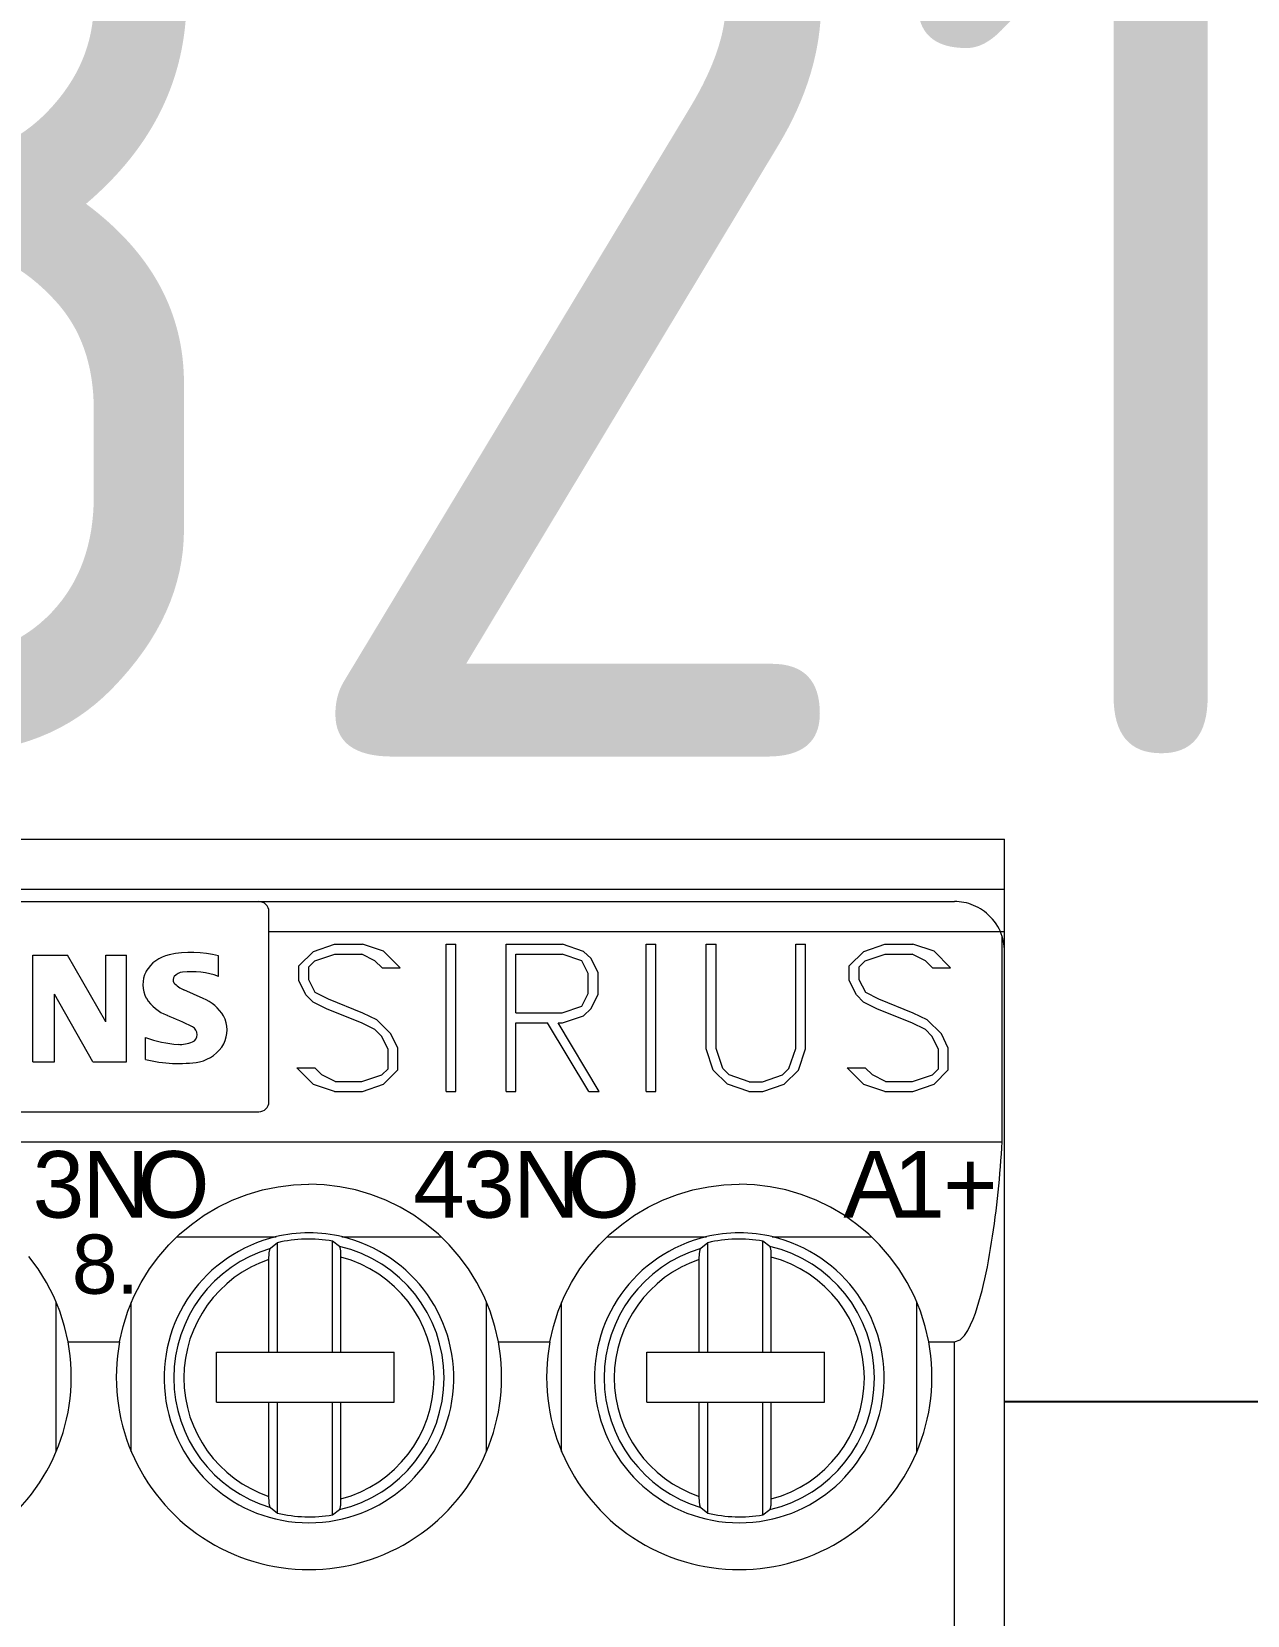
# Model space of a CAD drawing. Header units: millimetres. Extents: x 42356 to 50646, y 31507 to 39566.
# Drawn here: x 47761.18 to 47785.48, y 37830.76 to 37862.4 of the extents above; entities that cross this region are included whole.
import ezdxf
from ezdxf.enums import TextEntityAlignment as Align

# ---------------------------------------------------------------- set-up
doc = ezdxf.new("R2010")
doc.units = ezdxf.units.MM
doc.set_wipeout_variables(frame=1)
doc.layers.add('000-PI-Oprema', color=30, linetype='Continuous', lineweight=5)
doc.layers.add('000-PI_TEXT', color=7, linetype='Continuous')
doc.layers.add('004-PI-DIN Šina', color=3, linetype='Continuous')
doc.styles.add('PI0', font='isocpeur.ttf', dxfattribs={"width": 0.9})
doc.styles.get("Standard").update_dxf_attribs({"font": 'arial.ttf'})

# ---------------------------------------------------------------- blocks, each defined once
blk = doc.blocks.new('*U322')
at = {"layer": '004-PI-DIN Šina'}
blk.add_lwpolyline([(530, -17.5), (530, 17.5), (0, 17.5), (0, -17.5)], close=True, dxfattribs=at)
blk = doc.blocks.new('3RH21401FB40')
blk.add_wipeout([(47270.371, 37985.986), (47315.371, 37985.986), (47315.371, 37928.486), (47270.371, 37928.486)]).dxf.layer = '000-PI-Oprema'
at = {"layer": '000-PI-Oprema'}
for p, q in [((47270.371, 37985.986), (47315.371, 37985.986)), ((47315.371, 37984.986), (47315.371, 37985.986)), ((47270.371, 37984.986), (47315.371, 37984.986)), ((47315.371, 37984.136), (47315.371, 37984.986)), ((47285.271, 37984.736), (47300.471, 37984.736)), ((47300.472, 37984.736), (47314.371, 37984.736)), ((47314.417, 37984.735), (47314.371, 37984.736)), ((47314.464, 37984.732), (47314.417, 37984.735)), ((47314.512, 37984.726), (47314.464, 37984.732)), ((47314.56, 37984.718), (47314.512, 37984.726)), ((47314.608, 37984.708), (47314.56, 37984.718)), ((47314.656, 37984.695), (47314.608, 37984.708)), ((47314.704, 37984.679), (47314.656, 37984.695)), ((47314.752, 37984.661), (47314.704, 37984.679)), ((47314.798, 37984.64), (47314.752, 37984.661)), ((47314.844, 37984.617), (47314.798, 37984.64)), ((47300.671, 37980.736), (47300.671, 37984.536)), ((47314.889, 37984.592), (47314.844, 37984.617)), ((47314.932, 37984.564), (47314.889, 37984.592)), ((47314.973, 37984.535), (47314.932, 37984.564)), ((47315.014, 37984.503), (47314.973, 37984.535)), ((47315.054, 37984.467), (47315.014, 37984.503)), ((47315.094, 37984.427), (47315.054, 37984.467)), ((47315.133, 37984.385), (47315.094, 37984.427)), ((47315.169, 37984.339), (47315.133, 37984.385)), ((47315.203, 37984.291), (47315.169, 37984.339)), ((47300.671, 37984.136), (47315.288, 37984.136)), ((47315.235, 37984.24), (47315.203, 37984.291)), ((47315.263, 37984.189), (47315.235, 37984.24)), ((47315.288, 37984.136), (47315.263, 37984.189)), ((47315.288, 37984.136), (47315.371, 37984.136)), ((47315.325, 37979.936), (47315.325, 37984.036)), ((47315.371, 37983.742), (47315.371, 37984.136)), ((47301.268, 37983.452), (47301.559, 37983.74)), ((47301.559, 37983.74), (47301.982, 37983.882)), ((47301.589, 37983.552), (47301.989, 37983.686)), ((47301.982, 37983.882), (47302.539, 37983.882)), ((47301.989, 37983.686), (47302.525, 37983.686)), ((47302.79, 37983.552), (47302.525, 37983.686)), ((47302.962, 37983.743), (47302.539, 37983.882)), ((47303.292, 37983.411), (47302.962, 37983.743)), ((47304.21, 37983.882), (47304.406, 37983.882)), ((47304.21, 37980.942), (47304.21, 37983.882)), ((47304.406, 37980.942), (47304.406, 37983.882)), ((47305.41, 37983.882), (47306.539, 37983.882)), ((47305.41, 37980.942), (47305.41, 37983.882)), ((47305.606, 37983.686), (47306.53, 37983.686)), ((47305.606, 37982.51), (47305.606, 37983.686)), ((47306.922, 37983.552), (47306.53, 37983.686)), ((47306.96, 37983.741), (47306.539, 37983.882)), ((47307.109, 37983.598), (47306.96, 37983.741)), ((47308.21, 37983.882), (47308.406, 37983.882)), ((47308.21, 37980.942), (47308.21, 37983.882)), ((47308.406, 37980.942), (47308.406, 37983.882)), ((47309.41, 37983.882), (47309.606, 37983.882)), ((47309.41, 37981.791), (47309.41, 37983.882)), ((47309.606, 37981.798), (47309.606, 37983.882)), ((47311.199, 37983.882), (47311.395, 37983.882)), ((47311.199, 37981.798), (47311.199, 37983.882)), ((47311.395, 37981.791), (47311.395, 37983.882)), ((47312.268, 37983.452), (47312.559, 37983.74)), ((47312.559, 37983.74), (47312.982, 37983.882)), ((47312.589, 37983.552), (47312.989, 37983.686)), ((47312.982, 37983.882), (47313.539, 37983.882)), ((47312.989, 37983.686), (47313.525, 37983.686)), ((47313.79, 37983.552), (47313.525, 37983.686)), ((47313.962, 37983.743), (47313.539, 37983.882)), ((47314.292, 37983.411), (47313.962, 37983.743)), ((47315.371, 37930.736), (47315.371, 37983.736)), ((47295.955, 37983.666), (47296.647, 37983.666)), ((47295.955, 37981.536), (47295.955, 37983.666)), ((47297.412, 37982.332), (47296.647, 37983.666)), ((47297.412, 37983.666), (47297.822, 37983.666)), ((47297.412, 37982.332), (47297.412, 37983.666)), ((47297.822, 37981.536), (47297.822, 37983.666)), ((47299.666, 37983.241), (47299.666, 37983.65)), ((47301.268, 37983.157), (47301.268, 37983.452)), ((47301.467, 37983.43), (47301.589, 37983.552)), ((47301.467, 37983.175), (47301.467, 37983.43)), ((47302.933, 37983.411), (47302.79, 37983.552)), ((47302.933, 37983.411), (47303.292, 37983.411)), ((47307.052, 37983.297), (47306.922, 37983.552)), ((47307.248, 37983.311), (47307.109, 37983.598)), ((47312.268, 37983.157), (47312.268, 37983.452)), ((47312.467, 37983.43), (47312.589, 37983.552)), ((47312.467, 37983.175), (47312.467, 37983.43)), ((47313.933, 37983.411), (47313.79, 37983.552)), ((47313.933, 37983.411), (47314.292, 37983.411)), ((47301.41, 37982.872), (47301.268, 37983.157)), ((47301.597, 37982.917), (47301.467, 37983.175)), ((47307.052, 37982.9), (47307.052, 37983.297)), ((47307.248, 37982.885), (47307.248, 37983.311)), ((47312.41, 37982.872), (47312.268, 37983.157)), ((47312.597, 37982.917), (47312.467, 37983.175)), ((47297.153, 37981.536), (47296.389, 37982.886)), ((47296.389, 37981.536), (47296.389, 37982.886)), ((47299.355, 37982.8), (47298.973, 37982.973)), ((47301.555, 37982.726), (47301.41, 37982.872)), ((47301.859, 37982.785), (47301.597, 37982.917)), ((47302.546, 37982.509), (47301.859, 37982.785)), ((47306.922, 37982.645), (47307.052, 37982.9)), ((47307.108, 37982.599), (47307.248, 37982.885)), ((47312.555, 37982.726), (47312.41, 37982.872)), ((47312.859, 37982.785), (47312.597, 37982.917)), ((47313.546, 37982.509), (47312.859, 37982.785)), ((47301.836, 37982.589), (47301.555, 37982.726)), ((47302.518, 37982.315), (47301.836, 37982.589)), ((47302.828, 37982.374), (47302.546, 37982.509)), ((47305.606, 37982.51), (47306.53, 37982.51)), ((47306.53, 37982.51), (47306.922, 37982.645)), ((47306.538, 37982.314), (47306.96, 37982.456)), ((47306.96, 37982.456), (47307.108, 37982.599)), ((47312.836, 37982.589), (47312.555, 37982.726)), ((47313.518, 37982.315), (47312.836, 37982.589)), ((47313.828, 37982.374), (47313.546, 37982.509)), ((47302.79, 37982.177), (47302.518, 37982.315)), ((47302.918, 37982.049), (47302.79, 37982.177)), ((47303.11, 37982.09), (47302.828, 37982.374)), ((47305.606, 37982.314), (47306.24, 37982.314)), ((47305.606, 37980.942), (47305.606, 37982.314)), ((47307.061, 37980.942), (47306.24, 37982.314)), ((47307.273, 37980.942), (47306.452, 37982.314)), ((47306.452, 37982.314), (47306.538, 37982.314)), ((47313.79, 37982.177), (47313.518, 37982.315)), ((47313.918, 37982.049), (47313.79, 37982.177)), ((47314.11, 37982.09), (47313.828, 37982.374)), ((47298.207, 37981.583), (47298.207, 37982.021)), ((47303.052, 37981.785), (47302.918, 37982.049)), ((47303.052, 37981.395), (47303.052, 37981.785)), ((47303.248, 37981.805), (47303.11, 37982.09)), ((47303.248, 37981.373), (47303.248, 37981.805)), ((47309.55, 37981.368), (47309.41, 37981.791)), ((47309.741, 37981.398), (47309.606, 37981.798)), ((47311.064, 37981.398), (47311.199, 37981.798)), ((47311.253, 37981.368), (47311.395, 37981.791)), ((47314.052, 37981.785), (47313.918, 37982.049)), ((47314.052, 37981.395), (47314.052, 37981.785)), ((47314.248, 37981.805), (47314.11, 37982.09)), ((47314.248, 37981.373), (47314.248, 37981.805)), ((47295.955, 37981.536), (47296.389, 37981.536)), ((47297.153, 37981.536), (47297.822, 37981.536)), ((47301.559, 37981.082), (47301.226, 37981.414)), ((47301.226, 37981.414), (47301.586, 37981.414)), ((47301.731, 37981.272), (47301.586, 37981.414)), ((47301.993, 37981.138), (47301.731, 37981.272)), ((47302.529, 37981.138), (47302.929, 37981.272)), ((47302.929, 37981.272), (47303.052, 37981.395)), ((47302.962, 37981.084), (47303.248, 37981.373)), ((47309.837, 37981.084), (47309.55, 37981.368)), ((47309.866, 37981.271), (47309.741, 37981.398)), ((47310.268, 37981.137), (47309.866, 37981.271)), ((47310.535, 37981.137), (47310.937, 37981.271)), ((47310.937, 37981.271), (47311.064, 37981.398)), ((47310.968, 37981.084), (47311.253, 37981.368)), ((47312.559, 37981.082), (47312.226, 37981.414)), ((47312.226, 37981.414), (47312.586, 37981.414)), ((47312.731, 37981.272), (47312.586, 37981.414)), ((47312.993, 37981.138), (47312.731, 37981.272)), ((47313.529, 37981.138), (47313.929, 37981.272)), ((47313.929, 37981.272), (47314.052, 37981.395)), ((47313.962, 37981.084), (47314.248, 37981.373)), ((47301.982, 37980.942), (47301.559, 37981.082)), ((47301.982, 37980.942), (47302.539, 37980.942)), ((47301.993, 37981.138), (47302.529, 37981.138)), ((47302.539, 37980.942), (47302.962, 37981.084)), ((47304.21, 37980.942), (47304.406, 37980.942)), ((47305.41, 37980.942), (47305.606, 37980.942)), ((47307.061, 37980.942), (47307.273, 37980.942)), ((47308.21, 37980.942), (47308.406, 37980.942)), ((47310.261, 37980.942), (47309.837, 37981.084)), ((47310.261, 37980.942), (47310.544, 37980.942)), ((47310.268, 37981.137), (47310.535, 37981.137)), ((47310.544, 37980.942), (47310.968, 37981.084)), ((47312.982, 37980.942), (47312.559, 37981.082)), ((47312.982, 37980.942), (47313.539, 37980.942)), ((47312.993, 37981.138), (47313.529, 37981.138)), ((47313.539, 37980.942), (47313.962, 37981.084)), ((47285.271, 37980.536), (47300.471, 37980.536)), ((47270.417, 37979.936), (47315.325, 37979.936)), ((47315.317, 37979.812), (47315.325, 37979.936)), ((47315.3, 37979.562), (47315.309, 37979.687)), ((47315.309, 37979.687), (47315.317, 37979.812)), ((47315.268, 37979.184), (47315.279, 37979.31)), ((47315.279, 37979.31), (47315.29, 37979.436)), ((47315.29, 37979.436), (47315.3, 37979.562)), ((47300.238, 37978.883), (47300.544, 37978.973)), ((47300.544, 37978.973), (47300.855, 37979.037)), ((47300.855, 37979.037), (47301.165, 37979.074)), ((47301.165, 37979.074), (47301.471, 37979.086)), ((47301.777, 37979.074), (47301.471, 37979.086)), ((47302.088, 37979.037), (47301.777, 37979.074)), ((47302.398, 37978.973), (47302.088, 37979.037)), ((47302.705, 37978.883), (47302.398, 37978.973)), ((47308.838, 37978.883), (47309.144, 37978.973)), ((47309.144, 37978.973), (47309.455, 37979.037)), ((47309.455, 37979.037), (47309.765, 37979.074)), ((47309.765, 37979.074), (47310.071, 37979.086)), ((47310.377, 37979.074), (47310.071, 37979.086)), ((47310.688, 37979.037), (47310.377, 37979.074)), ((47310.998, 37978.973), (47310.688, 37979.037)), ((47311.305, 37978.883), (47310.998, 37978.973)), ((47315.23, 37978.805), (47315.243, 37978.931)), ((47315.243, 37978.931), (47315.256, 37979.058)), ((47315.256, 37979.058), (47315.268, 37979.184)), ((47299.377, 37978.467), (47299.651, 37978.629)), ((47299.651, 37978.629), (47299.939, 37978.768)), ((47299.939, 37978.768), (47300.238, 37978.883)), ((47303.004, 37978.768), (47302.705, 37978.883)), ((47303.291, 37978.629), (47303.004, 37978.768)), ((47303.565, 37978.467), (47303.291, 37978.629)), ((47307.977, 37978.467), (47308.251, 37978.629)), ((47308.251, 37978.629), (47308.539, 37978.768)), ((47308.539, 37978.768), (47308.838, 37978.883)), ((47311.604, 37978.768), (47311.305, 37978.883)), ((47311.891, 37978.629), (47311.604, 37978.768)), ((47312.165, 37978.467), (47311.891, 37978.629)), ((47315.201, 37978.553), (47315.216, 37978.679)), ((47315.216, 37978.679), (47315.23, 37978.805)), ((47299.121, 37978.286), (47299.377, 37978.467)), ((47303.821, 37978.286), (47303.565, 37978.467)), ((47307.721, 37978.286), (47307.977, 37978.467)), ((47312.421, 37978.286), (47312.165, 37978.467)), ((47315.152, 37978.176), (47315.169, 37978.301)), ((47315.169, 37978.301), (47315.185, 37978.427)), ((47315.185, 37978.427), (47315.201, 37978.553)), ((47298.669, 37977.876), (47298.885, 37978.088)), ((47298.829, 37978.036), (47300.815, 37978.036)), ((47298.885, 37978.088), (47299.121, 37978.286)), ((47302.128, 37978.036), (47304.114, 37978.036)), ((47304.058, 37978.088), (47303.821, 37978.286)), ((47304.274, 37977.876), (47304.058, 37978.088)), ((47307.269, 37977.876), (47307.485, 37978.088)), ((47307.429, 37978.036), (47309.415, 37978.036)), ((47307.485, 37978.088), (47307.721, 37978.286)), ((47310.728, 37978.036), (47312.714, 37978.036)), ((47312.658, 37978.088), (47312.421, 37978.286)), ((47312.874, 37977.876), (47312.658, 37978.088)), ((47315.114, 37977.927), (47315.133, 37978.051)), ((47315.133, 37978.051), (47315.152, 37978.176)), ((47298.468, 37977.645), (47298.669, 37977.876)), ((47300.673, 37977.655), (47300.674, 37977.668)), ((47300.674, 37977.668), (47300.675, 37977.681)), ((47300.675, 37977.681), (47300.676, 37977.694)), ((47300.676, 37977.694), (47300.677, 37977.706)), ((47300.677, 37977.706), (47300.678, 37977.718)), ((47300.678, 37977.718), (47300.679, 37977.73)), ((47300.679, 37977.73), (47300.681, 37977.74)), ((47300.681, 37977.74), (47300.682, 37977.75)), ((47300.682, 37977.75), (47300.684, 37977.759)), ((47300.684, 37977.759), (47300.686, 37977.768)), ((47300.686, 37977.768), (47300.688, 37977.776)), ((47300.688, 37977.776), (47300.69, 37977.783)), ((47300.69, 37977.783), (47300.692, 37977.788)), ((47300.692, 37977.788), (47300.694, 37977.793)), ((47300.694, 37977.793), (47300.696, 37977.797)), ((47300.696, 37977.797), (47300.698, 37977.801)), ((47300.698, 37977.801), (47300.7, 37977.803)), ((47300.841, 37977.919), (47300.7, 37977.803)), ((47300.841, 37975.731), (47300.841, 37977.919)), ((47301.941, 37975.731), (47301.941, 37977.951)), ((47302.083, 37977.846), (47301.941, 37977.951)), ((47302.085, 37977.843), (47302.083, 37977.846)), ((47302.088, 37977.839), (47302.085, 37977.843)), ((47302.09, 37977.833), (47302.088, 37977.839)), ((47302.093, 37977.827), (47302.09, 37977.833)), ((47302.095, 37977.819), (47302.093, 37977.827)), ((47302.097, 37977.809), (47302.095, 37977.819)), ((47302.099, 37977.799), (47302.097, 37977.809)), ((47302.101, 37977.787), (47302.099, 37977.799)), ((47302.103, 37977.775), (47302.101, 37977.787)), ((47302.105, 37977.762), (47302.103, 37977.775)), ((47302.106, 37977.747), (47302.105, 37977.762)), ((47302.108, 37977.732), (47302.106, 37977.747)), ((47302.109, 37977.717), (47302.108, 37977.732)), ((47302.11, 37977.701), (47302.109, 37977.717)), ((47302.11, 37977.684), (47302.11, 37977.701)), ((47302.111, 37977.667), (47302.11, 37977.684)), ((47302.111, 37977.65), (47302.111, 37977.667)), ((47304.475, 37977.645), (47304.274, 37977.876)), ((47307.068, 37977.645), (47307.269, 37977.876)), ((47309.273, 37977.655), (47309.274, 37977.668)), ((47309.274, 37977.668), (47309.275, 37977.681)), ((47309.275, 37977.681), (47309.276, 37977.694)), ((47309.276, 37977.694), (47309.277, 37977.706)), ((47309.277, 37977.706), (47309.278, 37977.718)), ((47309.278, 37977.718), (47309.279, 37977.73)), ((47309.279, 37977.73), (47309.281, 37977.74)), ((47309.281, 37977.74), (47309.282, 37977.75)), ((47309.282, 37977.75), (47309.284, 37977.759)), ((47309.284, 37977.759), (47309.286, 37977.768)), ((47309.286, 37977.768), (47309.288, 37977.776)), ((47309.288, 37977.776), (47309.29, 37977.783)), ((47309.29, 37977.783), (47309.292, 37977.788)), ((47309.292, 37977.788), (47309.294, 37977.793)), ((47309.294, 37977.793), (47309.296, 37977.797)), ((47309.296, 37977.797), (47309.298, 37977.801)), ((47309.298, 37977.801), (47309.3, 37977.803)), ((47309.441, 37977.919), (47309.3, 37977.803)), ((47309.441, 37975.731), (47309.441, 37977.919)), ((47310.541, 37975.731), (47310.541, 37977.951)), ((47310.683, 37977.846), (47310.541, 37977.951)), ((47310.685, 37977.843), (47310.683, 37977.846)), ((47310.688, 37977.839), (47310.685, 37977.843)), ((47310.69, 37977.833), (47310.688, 37977.839)), ((47310.693, 37977.827), (47310.69, 37977.833)), ((47310.695, 37977.819), (47310.693, 37977.827)), ((47310.697, 37977.809), (47310.695, 37977.819)), ((47310.699, 37977.799), (47310.697, 37977.809)), ((47310.701, 37977.787), (47310.699, 37977.799)), ((47310.703, 37977.775), (47310.701, 37977.787)), ((47310.705, 37977.762), (47310.703, 37977.775)), ((47310.706, 37977.747), (47310.705, 37977.762)), ((47310.708, 37977.732), (47310.706, 37977.747)), ((47310.709, 37977.717), (47310.708, 37977.732)), ((47310.71, 37977.701), (47310.709, 37977.717)), ((47310.71, 37977.684), (47310.71, 37977.701)), ((47310.711, 37977.667), (47310.71, 37977.684)), ((47310.711, 37977.65), (47310.711, 37977.667)), ((47313.075, 37977.645), (47312.874, 37977.876)), ((47315.051, 37977.559), (47315.073, 37977.681)), ((47315.073, 37977.681), (47315.094, 37977.804)), ((47315.094, 37977.804), (47315.114, 37977.927)), ((47296.06, 37977.394), (47295.875, 37977.645)), ((47296.226, 37977.125), (47296.06, 37977.394)), ((47298.117, 37977.125), (47298.282, 37977.394)), ((47298.282, 37977.394), (47298.468, 37977.645)), ((47300.671, 37977.599), (47300.672, 37977.613)), ((47300.671, 37977.585), (47300.671, 37977.599)), ((47300.671, 37975.731), (47300.671, 37977.585)), ((47300.672, 37977.642), (47300.673, 37977.655)), ((47300.672, 37977.627), (47300.672, 37977.642)), ((47300.672, 37977.613), (47300.672, 37977.627)), ((47302.111, 37977.633), (47302.111, 37977.65)), ((47302.111, 37975.731), (47302.111, 37977.633)), ((47304.66, 37977.394), (47304.475, 37977.645)), ((47304.826, 37977.125), (47304.66, 37977.394)), ((47306.717, 37977.125), (47306.882, 37977.394)), ((47306.882, 37977.394), (47307.068, 37977.645)), ((47309.271, 37977.599), (47309.272, 37977.613)), ((47309.271, 37977.585), (47309.271, 37977.599)), ((47309.271, 37975.731), (47309.271, 37977.585)), ((47309.272, 37977.642), (47309.273, 37977.655)), ((47309.272, 37977.627), (47309.272, 37977.642)), ((47309.272, 37977.613), (47309.272, 37977.627)), ((47310.711, 37977.633), (47310.711, 37977.65)), ((47310.711, 37975.731), (47310.711, 37977.633)), ((47313.26, 37977.394), (47313.075, 37977.645)), ((47313.426, 37977.125), (47313.26, 37977.394)), ((47315.004, 37977.318), (47315.028, 37977.438)), ((47315.028, 37977.438), (47315.051, 37977.559)), ((47296.37, 37976.843), (47296.226, 37977.125)), ((47297.972, 37976.843), (47298.117, 37977.125)), ((47304.97, 37976.843), (47304.826, 37977.125)), ((47306.572, 37976.843), (47306.717, 37977.125)), ((47313.57, 37976.843), (47313.426, 37977.125)), ((47314.923, 37976.965), (47314.952, 37977.081)), ((47314.952, 37977.081), (47314.979, 37977.199)), ((47314.979, 37977.199), (47315.004, 37977.318)), ((47296.491, 37976.549), (47296.37, 37976.843)), ((47296.421, 37973.746), (47296.421, 37976.726)), ((47297.852, 37976.549), (47297.972, 37976.843)), ((47297.921, 37973.746), (47297.921, 37976.726)), ((47305.091, 37976.549), (47304.97, 37976.843)), ((47305.021, 37973.746), (47305.021, 37976.726)), ((47306.452, 37976.549), (47306.572, 37976.843)), ((47306.521, 37973.746), (47306.521, 37976.726)), ((47313.691, 37976.549), (47313.57, 37976.843)), ((47313.621, 37973.746), (47313.621, 37976.726)), ((47314.827, 37976.624), (47314.861, 37976.736)), ((47314.861, 37976.736), (47314.893, 37976.85)), ((47314.893, 37976.85), (47314.923, 37976.965)), ((47296.586, 37976.247), (47296.491, 37976.549)), ((47297.756, 37976.247), (47297.852, 37976.549)), ((47305.186, 37976.247), (47305.091, 37976.549)), ((47306.356, 37976.247), (47306.452, 37976.549)), ((47313.786, 37976.247), (47313.691, 37976.549)), ((47314.744, 37976.392), (47314.789, 37976.509)), ((47314.789, 37976.509), (47314.827, 37976.624)), ((47296.656, 37975.94), (47296.586, 37976.247)), ((47297.686, 37975.94), (47297.756, 37976.247)), ((47305.256, 37975.94), (47305.186, 37976.247)), ((47306.286, 37975.94), (47306.356, 37976.247)), ((47313.856, 37975.94), (47313.786, 37976.247)), ((47314.569, 37976.065), (47314.636, 37976.165)), ((47314.636, 37976.165), (47314.694, 37976.276)), ((47314.694, 37976.276), (47314.744, 37976.392)), ((47296.656, 37975.94), (47297.686, 37975.94)), ((47305.256, 37975.94), (47306.286, 37975.94)), ((47313.856, 37975.94), (47314.371, 37975.94)), ((47314.371, 37975.94), (47314.483, 37975.98)), ((47314.371, 37938.532), (47314.371, 37975.94)), ((47314.483, 37975.98), (47314.569, 37976.065)), ((47299.621, 37975.731), (47300.671, 37975.731)), ((47299.621, 37974.731), (47299.621, 37975.731)), ((47300.671, 37975.731), (47300.841, 37975.731)), ((47300.841, 37975.731), (47301.941, 37975.731)), ((47301.941, 37975.731), (47302.111, 37975.731)), ((47302.111, 37975.731), (47303.171, 37975.731)), ((47303.171, 37974.731), (47303.171, 37975.731)), ((47308.221, 37975.731), (47311.771, 37975.731)), ((47308.221, 37974.731), (47308.221, 37975.731)), ((47311.771, 37974.731), (47311.771, 37975.731)), ((47299.621, 37974.731), (47300.671, 37974.731)), ((47300.671, 37974.731), (47300.841, 37974.731)), ((47300.671, 37972.848), (47300.671, 37974.731)), ((47300.841, 37974.731), (47301.941, 37974.731)), ((47300.841, 37972.513), (47300.841, 37974.731)), ((47301.941, 37974.731), (47302.111, 37974.731)), ((47301.941, 37972.481), (47301.941, 37974.731)), ((47302.111, 37974.731), (47303.171, 37974.731)), ((47302.111, 37972.8), (47302.111, 37974.731)), ((47308.221, 37974.731), (47311.771, 37974.731)), ((47309.271, 37972.848), (47309.271, 37974.731)), ((47309.441, 37972.513), (47309.441, 37974.731)), ((47310.541, 37972.481), (47310.541, 37974.731)), ((47310.711, 37972.8), (47310.711, 37974.731)), ((47300.671, 37972.831), (47300.671, 37972.848)), ((47300.672, 37972.813), (47300.671, 37972.831)), ((47300.672, 37972.796), (47300.672, 37972.813)), ((47300.673, 37972.779), (47300.672, 37972.796)), ((47300.674, 37972.763), (47300.673, 37972.779)), ((47300.675, 37972.747), (47300.674, 37972.763)), ((47300.676, 37972.732), (47300.675, 37972.747)), ((47300.678, 37972.717), (47300.676, 37972.732)), ((47300.679, 37972.703), (47300.678, 37972.717)), ((47300.681, 37972.69), (47300.679, 37972.703)), ((47300.683, 37972.679), (47300.681, 37972.69)), ((47300.685, 37972.667), (47300.683, 37972.679)), ((47300.688, 37972.658), (47300.685, 37972.667)), ((47300.69, 37972.649), (47300.688, 37972.658)), ((47300.692, 37972.642), (47300.69, 37972.649)), ((47300.695, 37972.637), (47300.692, 37972.642)), ((47300.697, 37972.632), (47300.695, 37972.637)), ((47300.7, 37972.629), (47300.697, 37972.632)), ((47300.7, 37972.629), (47300.841, 37972.513)), ((47302.09, 37972.599), (47302.093, 37972.606)), ((47302.093, 37972.606), (47302.095, 37972.614)), ((47302.095, 37972.614), (47302.097, 37972.623)), ((47302.097, 37972.623), (47302.099, 37972.634)), ((47302.099, 37972.634), (47302.101, 37972.645)), ((47302.101, 37972.645), (47302.103, 37972.657)), ((47302.103, 37972.657), (47302.105, 37972.671)), ((47302.105, 37972.671), (47302.106, 37972.685)), ((47302.106, 37972.685), (47302.108, 37972.7)), ((47302.108, 37972.7), (47302.109, 37972.716)), ((47302.109, 37972.716), (47302.11, 37972.731)), ((47302.11, 37972.748), (47302.111, 37972.765)), ((47302.11, 37972.731), (47302.11, 37972.748)), ((47302.111, 37972.783), (47302.111, 37972.8)), ((47302.111, 37972.765), (47302.111, 37972.783)), ((47309.271, 37972.831), (47309.271, 37972.848)), ((47309.272, 37972.813), (47309.271, 37972.831)), ((47309.272, 37972.796), (47309.272, 37972.813)), ((47309.273, 37972.779), (47309.272, 37972.796)), ((47309.274, 37972.763), (47309.273, 37972.779)), ((47309.275, 37972.747), (47309.274, 37972.763)), ((47309.276, 37972.732), (47309.275, 37972.747)), ((47309.278, 37972.717), (47309.276, 37972.732)), ((47309.279, 37972.703), (47309.278, 37972.717)), ((47309.281, 37972.69), (47309.279, 37972.703)), ((47309.283, 37972.679), (47309.281, 37972.69)), ((47309.285, 37972.667), (47309.283, 37972.679)), ((47309.288, 37972.658), (47309.285, 37972.667)), ((47309.29, 37972.649), (47309.288, 37972.658)), ((47309.292, 37972.642), (47309.29, 37972.649)), ((47309.295, 37972.637), (47309.292, 37972.642)), ((47309.297, 37972.632), (47309.295, 37972.637)), ((47309.3, 37972.629), (47309.297, 37972.632)), ((47309.3, 37972.629), (47309.441, 37972.513)), ((47310.69, 37972.599), (47310.693, 37972.606)), ((47310.693, 37972.606), (47310.695, 37972.614)), ((47310.695, 37972.614), (47310.697, 37972.623)), ((47310.697, 37972.623), (47310.699, 37972.634)), ((47310.699, 37972.634), (47310.701, 37972.645)), ((47310.701, 37972.645), (47310.703, 37972.657)), ((47310.703, 37972.657), (47310.705, 37972.671)), ((47310.705, 37972.671), (47310.706, 37972.685)), ((47310.706, 37972.685), (47310.708, 37972.7)), ((47310.708, 37972.7), (47310.709, 37972.716)), ((47310.709, 37972.716), (47310.71, 37972.731)), ((47310.71, 37972.748), (47310.711, 37972.765)), ((47310.71, 37972.731), (47310.71, 37972.748)), ((47310.711, 37972.783), (47310.711, 37972.8)), ((47310.711, 37972.765), (47310.711, 37972.783)), ((47301.941, 37972.481), (47302.083, 37972.587)), ((47302.083, 37972.587), (47302.085, 37972.59)), ((47302.085, 37972.59), (47302.088, 37972.594)), ((47302.088, 37972.594), (47302.09, 37972.599)), ((47310.541, 37972.481), (47310.683, 37972.587)), ((47310.683, 37972.587), (47310.685, 37972.59)), ((47310.685, 37972.59), (47310.688, 37972.594)), ((47310.688, 37972.594), (47310.69, 37972.599))]:
    blk.add_line(p, q, dxfattribs=at)
for centre, radius, start, end in [((47300.471, 37984.536), 0.2, 0, 90), ((47314.371, 37983.736), 1, 0, 23.5782), ((47299.125, 37981.65), 2.072, 74.8869, 102.4236), ((47298.825, 37982.983), 0.706, 101.937, 149.8911), ((47298.736, 37983.076), 0.583, 153.4066, 207.9181), ((47298.883, 37983.169), 0.126, 144.8613, 206.9674), ((47299.185, 37983.499), 0.567, 223.0236, 247.9965), ((47298.969, 37983.077), 0.251, 95.0873, 138.8885), ((47299.116, 37981.672), 1.663, 70.6948, 95.8427), ((47298.951, 37983.267), 0.864, 212.4234, 248.5568), ((47299.006, 37981.973), 0.898, 32.199, 67.0969), ((47294.853, 37973.377), 9.841, 64.1587, 67.4003), ((47299.213, 37982.169), 0.621, 333.8974, 27.0575), ((47299.057, 37982.074), 0.181, 0.732, 61.8542), ((47298.984, 37984.087), 2.208, 249.4056, 266.6659), ((47298.898, 37982.51), 0.628, 266.0665, 292.8581), ((47299.081, 37982.076), 0.157, 293.1045, 0.0799), ((47299.108, 37982.274), 0.763, 283.3853, 330.2963), ((47298.872, 37984.217), 2.717, 255.8458, 278.7406), ((47300.471, 37980.736), 0.2, 270, 0), ((47301.471, 37975.216), 2.895, 103.1015, 76.8985), ((47301.471, 37975.216), 2.9, 76.551, 103.4489), ((47301.471, 37975.216), 2.775, 80.2497, 103.121), ((47310.071, 37975.216), 2.895, 103.1015, 76.8985), ((47310.071, 37975.216), 2.9, 76.5511, 103.4489), ((47310.071, 37975.216), 2.775, 80.2497, 103.121), ((47301.471, 37975.216), 2.7, 106.6007, 180), ((47301.471, 37975.216), 2.7, 283.087, 76.913), ((47310.071, 37975.216), 2.7, 106.6007, 180), ((47310.071, 37975.216), 2.7, 283.0869, 76.9131), ((47301.471, 37975.216), 2.5, 108.6629, 180), ((47301.471, 37975.216), 2.5, 284.8328, 75.1672), ((47310.071, 37975.216), 2.5, 108.6629, 180), ((47310.071, 37975.216), 2.5, 284.8328, 75.1672), ((47292.871, 37975.236), 3.85, 169.4664, 10.5336), ((47301.471, 37975.236), 3.85, 169.4664, 10.5336), ((47310.071, 37975.236), 3.85, 169.4664, 10.5336), ((47301.471, 37975.216), 2.7, 180, 253.3993), ((47301.471, 37975.216), 2.5, 180, 251.3371), ((47310.071, 37975.216), 2.7, 180, 253.3993), ((47310.071, 37975.216), 2.5, 180, 251.3371), ((47301.471, 37975.216), 2.775, 256.879, 279.7503), ((47310.071, 37975.216), 2.775, 256.879, 279.7503)]:
    blk.add_arc(centre, radius, start, end, dxfattribs=at)
for s, height, p in [('3', 1.331, (47295.948, 37978.419)), ('N', 1.331, (47296.946, 37978.419)), ('O', 1.331, (47298.04, 37978.419)), ('4', 1.331, (47303.551, 37978.419)), ('3', 1.331, (47304.548, 37978.419)), ('N', 1.331, (47305.546, 37978.419)), ('O', 1.331, (47306.64, 37978.419)), ('A', 1.331, (47312.151, 37978.419)), ('1', 1.331, (47313.148, 37978.419)), ('+', 1.331, (47314.146, 37978.419)), ('8', 1.183, (47296.731, 37976.899)), ('.', 1.183, (47297.618, 37976.899))]:
    blk.add_text(s, height=height, dxfattribs=at).set_placement(p)

msp = doc.modelspace()

# ---------------------------------------------------------------- block references
msp.add_blockref('*U322', (47537.526, 37817.519))

# ---------------------------------------------------------------- texts
at = {"layer": '000-PI_TEXT', "style": 'PI0', "width": 0.9}
msp.add_text('-K321', height=20, dxfattribs=at).set_placement((47756.71, 37857.95), align=Align.MIDDLE)

# ---------------------------------------------------------------- next in the draw order: block references
at = {"layer": '000-PI-Oprema'}
msp.add_blockref('3RH21401FB40', (465.255, -139.717), dxfattribs=at)

doc.saveas('drawing.dxf')
